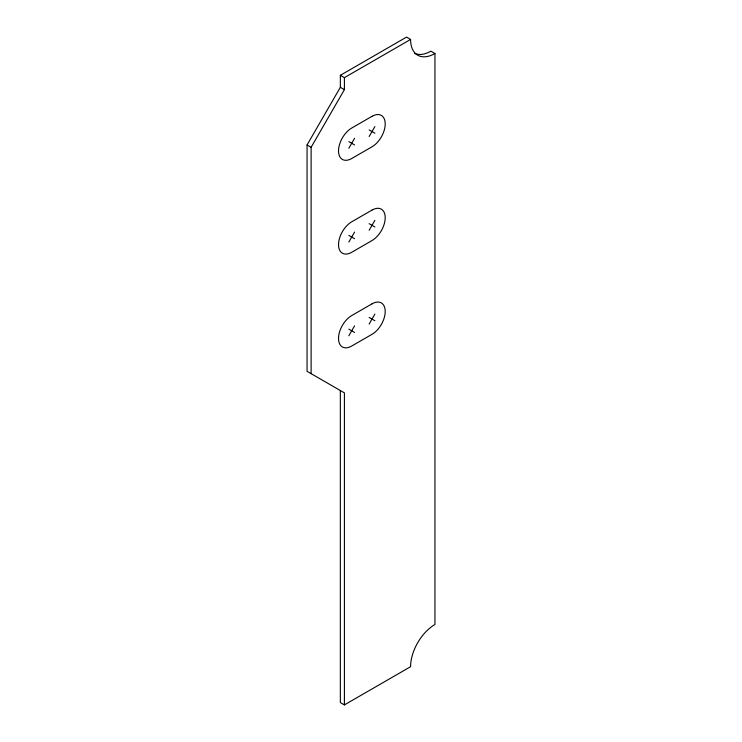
<?xml version="1.0" encoding="UTF-8"?>
<svg xmlns="http://www.w3.org/2000/svg" width="742" height="742" viewBox="0 0 742 742"><rect width="100%" height="100%" fill="white"/><g stroke="black" fill="none" stroke-linecap="round" stroke-linejoin="round"><path stroke-width="1.11" d="M344.409 704.9L344.409 392.88L307.058 371.315L307.058 144.959L340.346 87.296L340.346 75.304L406.523 37.1L410.586 39.447A34.447 19.886 -60 0 0 434.942 53.507L434.942 624.504A34.447 19.886 -60 0 0 410.586 666.696L344.409 704.9L340.346 702.553L340.346 390.533M311.121 373.662L311.121 147.306L344.409 89.643L344.409 77.65L340.346 75.304M348.842 148.252L354.583 138.309M369.145 136.537L374.886 126.585M348.842 242.013L354.583 232.07M369.145 230.298L374.886 220.346M348.842 335.774L354.583 325.831M369.145 324.05L374.886 314.107M344.409 77.65L410.586 39.447M434.942 53.507L430.879 51.161A34.447 19.886 -60 0 1 414.639 53.378M340.346 87.296L344.409 89.643M369.145 129.906L374.886 133.217M348.842 141.62L354.583 144.94M307.058 144.959L311.121 147.306M369.145 223.667L374.886 226.978M348.842 235.381L354.583 238.701M369.145 317.428L374.886 320.739M348.842 329.142L354.583 332.462M372.011 116.327L351.717 128.041A18.661 10.778 -60 0 0 338.519 150.904A18.661 10.778 -60 0 0 351.717 158.519L372.011 146.795A18.661 10.778 -60 0 0 385.209 123.942A18.661 10.778 -60 0 0 372.011 116.327M372.011 210.088L351.717 221.802A18.661 10.778 -60 0 0 338.519 244.656A18.661 10.778 -60 0 0 351.717 252.28L372.011 240.556A18.661 10.778 -60 0 0 385.209 217.703A18.661 10.778 -60 0 0 372.011 210.088M372.011 303.849L351.717 315.563A18.661 10.778 -60 0 0 338.519 338.417A18.661 10.778 -60 0 0 351.717 346.041L372.011 334.317A18.661 10.778 -60 0 0 385.209 311.464A18.661 10.778 -60 0 0 372.011 303.849"/></g></svg>
